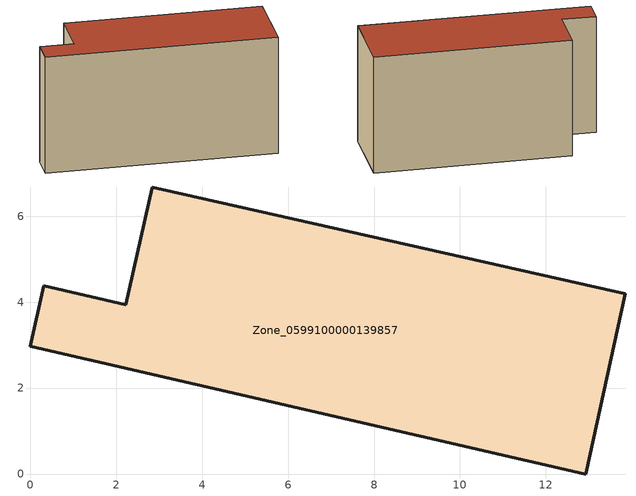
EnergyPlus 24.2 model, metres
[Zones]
Zone_0599100000139857
 floor ground (C_G): 12.93,0 0,2.97 0.31,4.38 2.22,3.94 2.84,6.68 13.84,4.19 z0
 wall outside (C_F): 2.22,3.94 0.31,4.38 0,2.97 12.93,0 13.84,4.19 2.84,6.68 2.22,3.94 z0:7.1
 roof outside (C_R): 13.84,4.19 2.84,6.68 2.22,3.94 0.31,4.38 0,2.97 12.93,0 z7.1
[BUILDING]
Pand.0599100000139857: North Axis=0; Terrain=City; Loads Convergence Tolerance Value=0.04; Temperature Convergence Tolerance Value=0.4; Solar Distribution=FullExterior; Maximum Number of Warmup Days=25; Minimum Number of Warmup Days=1
[Site:Location]
Rotterdam.The.Hague.AP_ZH_NLD Design_Conditions: Latitude=51.96; Longitude=4.45; Time Zone=1; Elevation=-4.5
[SITE:GROUNDTEMPERATURE:BUILDINGSURFACE]
18, 18, 18, 18, 18, 18, 18, 18, 18, 18, 18, 18
[MATERIAL] Thermal Absorptance=0.9; Solar Absorptance=0.7; Visible Absorptance=0.7
Name | Roughness | Thickness | Conductivity | Density | Specific Heat
G.TI.1946 | MediumSmooth | 0.15 | 1 | 540 | 1210
F.TI.1946 | Rough | 0.3 | 0.857143 | 1920 | 840
R.TI.1946 | MediumRough | 0.2 | 0.1 | 1500 | 1000
[CONSTRUCTION]
C_G: G.TI.1946
C_F: F.TI.1946
C_R: R.TI.1946
[ZONE]
Zone_0599100000139857: Type=1; Multiplier=1; Ceiling Height=Autocalculate; Volume=Autocalculate; Floor Area=autocalculate; Part of Total Floor Area=Yes
[ZONEINFILTRATION:DESIGNFLOWRATE]
Infil_Zone_0599100000139857: Zone or ZoneList or Space or SpaceList=Zone_0599100000139857; Schedule=AlwaysOn; Design Flow Rate Calculation Method=Flow/Area; Flow Rate per Floor Area=0.003; Constant Term Coefficient=1; Temperature Term Coefficient=0; Velocity Term Coefficient=0; Velocity Squared Term Coefficient=0
[HVACTEMPLATE:ZONE:IDEALLOADSAIRSYSTEM]
Zone_0599100000139857: Maximum Heating Supply Air Temperature=50; Minimum Cooling Supply Air Temperature=13; Maximum Heating Supply Air Humidity Ratio=0.0156; Minimum Cooling Supply Air Humidity Ratio=0.0077; Heating Limit=NoLimit; Cooling Limit=NoLimit; Dehumidification Control Type=ConstantSensibleHeatRatio; Cooling Sensible Heat Ratio=0.7; Dehumidification Setpoint=60; Humidification Control Type=None; Humidification Setpoint=30; Outdoor Air Method=None; Outdoor Air Flow Rate per Person=0.00944; Outdoor Air Flow Rate per Zone Floor Area=0; Outdoor Air Flow Rate per Zone=0; Demand Controlled Ventilation Type=None; Outdoor Air Economizer Type=NoEconomizer; Heat Recovery Type=None; Sensible Heat Recovery Effectiveness=0.7; Latent Heat Recovery Effectiveness=0.65
[ZONECONTROL:THERMOSTAT]
ThermostatControl_Zone_0599100000139857: Zone or ZoneList=Zone_0599100000139857; Control Type Schedule=DualSetpointControlType; Control 1=Thermostat_Zone_0599100000139857; Temperature Difference Between Cutout And Setpoint=0
[THERMOSTATSETPOINT:DUALSETPOINT]
Thermostat_Zone_0599100000139857: Heating Setpoint Temperature Schedule=HeatingSetpoint_Zone_0599100000139857; Cooling Setpoint Temperature Schedule=CoolingSetpoint_Zone_0599100000139857
[SCHEDULE:COMPACT]
HeatingSetpoint_Zone_0599100000139857: Through: 12/31, For: AllDays, Until: 24:00, 21
CoolingSetpoint_Zone_0599100000139857: Through: 12/31, For: AllDays, Until: 24:00, 24
DualSetpointControlType: Through: 12/31, For: AllDays, Until: 24:00, 4
AlwaysOn: Through: 12/31, For: AllDays, Until: 24:00, 1
